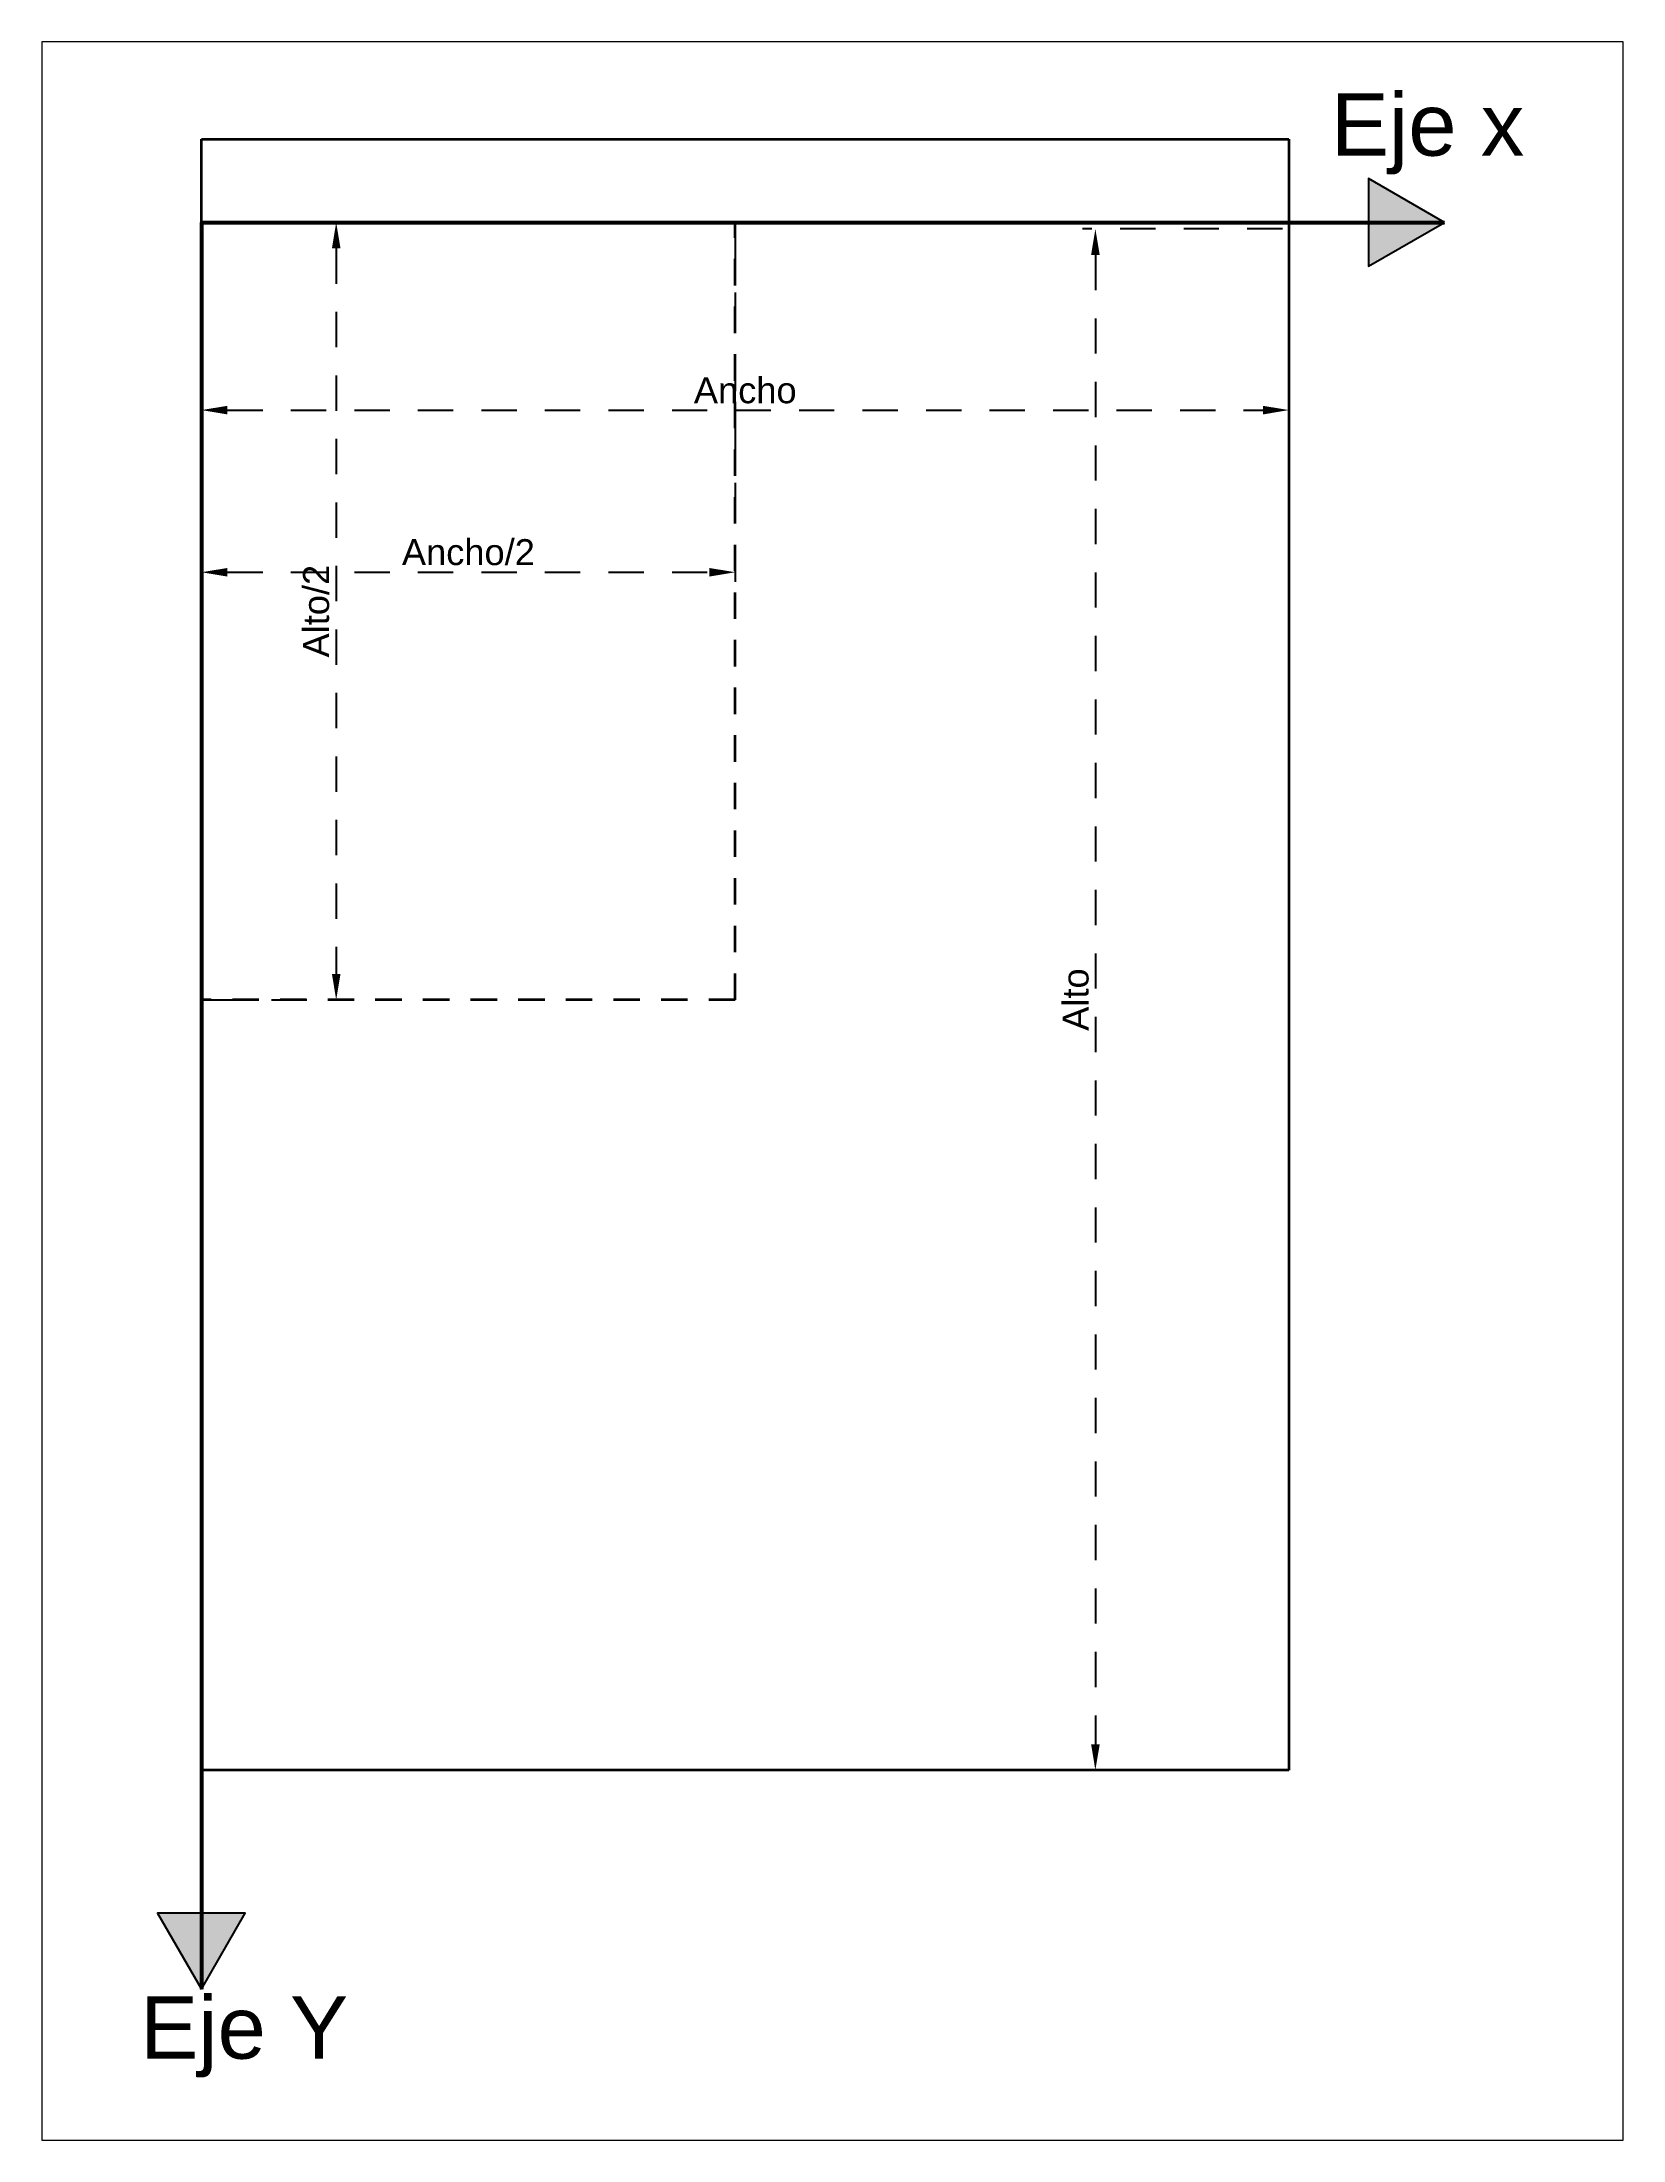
# Paper-space layout 'Presentación2 (2)' of a CAD drawing. Header units: millimetres. Extents: x -2 to 200, y -4 to 265.
# The model-space entities are those that its viewports show. They can reach past a viewport. Long polylines and large blocks are cut down to what shows.
import ezdxf

# ---------------------------------------------------------------- set-up
doc = ezdxf.new("R2010")
doc.units = ezdxf.units.MM
doc.linetypes.add('JIS_02_0.7', pattern=[1.35, 0.75, -0.6])
doc.layers.add('referencia', color=5, linetype='Continuous')
doc.styles.get("Standard").update_dxf_attribs({"font": 'arial.ttf'})
doc.dimstyles.new('ISO-25', dxfattribs={"dimtxt": 2.5, "dimasz": 2.5, "dimexe": 1.25, "dimexo": 0.625, "dimtad": 1, "dimtxsty": 'Standard', "dimcen": 2.5, "dimadec": 0, "dimazin": 0, "dimtfac": 1, "dimtmove": 0, "dimatfit": 3, "dimfxl": 1, "dimarcsym": 0})
picture_1 = doc.add_image_def('image2.png', size_in_pixel=(320, 480))

# ---------------------------------------------------------------- blocks, each defined once
blk = doc.blocks.new('*D4')
at = {"layer": 'Defpoints', "color": 0, "linetype": 'JIS_02_0.7', "lineweight": 35, "ltscale": 8, "transparency": 16777216}
for p in [(938.81, 535.94), (1043.6, 535.94), (1043.6, 517.86)]:
    blk.add_point(p, dxfattribs=at)
at = {"layer": 'referencia', "color": 0, "linetype": 'JIS_02_0.7', "lineweight": -2, "ltscale": 8, "transparency": 16777216}
for p, q in [((938.81, 535.32), (938.81, 516.61)), ((1043.6, 535.32), (1043.6, 516.61)), ((941.31, 517.86), (1041.1, 517.86))]:
    blk.add_line(p, q, dxfattribs=at)
at = {"layer": 'referencia', "color": 0, "linetype": 'JIS_02_0.7', "lineweight": 35, "ltscale": 8, "transparency": 16777216}
for points in [[(941.31, 518.27), (941.31, 517.44), (938.81, 517.86)], [(1041.1, 518.27), (1041.1, 517.44), (1043.6, 517.86)]]:
    blk.add_solid(points, dxfattribs=at)
at = {"layer": 'referencia', "color": 0, "linetype": 'JIS_02_0.7', "lineweight": 35, "ltscale": 8, "transparency": 16777216, "insert": (991.21, 519.75), "char_height": 2.5, "attachment_point": 5}
blk.add_mtext('Ancho', dxfattribs=at)
blk = doc.blocks.new('*D5')
at = {"layer": 'Defpoints', "color": 0, "linetype": 'JIS_02_0.7', "lineweight": 35, "ltscale": 8, "transparency": 16777216}
for p in [(990.24, 535.94), (938.81, 502.23), (990.24, 502.23)]:
    blk.add_point(p, dxfattribs=at)
at = {"layer": 'referencia', "color": 0, "linetype": 'JIS_02_0.7', "lineweight": -2, "ltscale": 8, "transparency": 16777216}
for p, q in [((990.24, 535.32), (990.24, 500.98)), ((938.81, 502.85), (938.81, 503.48)), ((941.31, 502.23), (987.74, 502.23))]:
    blk.add_line(p, q, dxfattribs=at)
at = {"layer": 'referencia', "color": 0, "linetype": 'JIS_02_0.7', "lineweight": 35, "ltscale": 8, "transparency": 16777216}
for points in [[(941.31, 502.64), (941.31, 501.81), (938.81, 502.23)], [(987.74, 502.64), (987.74, 501.81), (990.24, 502.23)]]:
    blk.add_solid(points, dxfattribs=at)
at = {"layer": 'referencia', "color": 0, "linetype": 'JIS_02_0.7', "lineweight": 35, "ltscale": 8, "transparency": 16777216, "insert": (964.53, 504.15), "char_height": 2.5, "attachment_point": 5}
blk.add_mtext('Ancho/2', dxfattribs=at)
blk = doc.blocks.new('*D6')
at = {"layer": 'Defpoints', "color": 0, "linetype": 'JIS_02_0.7', "lineweight": 35, "ltscale": 8, "transparency": 16777216}
for p in [(1043.6, 535.32), (1024.95, 386.77), (1043.6, 386.77)]:
    blk.add_point(p, dxfattribs=at)
at = {"layer": 'referencia', "color": 0, "linetype": 'JIS_02_0.7', "lineweight": -2, "ltscale": 8, "transparency": 16777216}
for p, q in [((1042.98, 535.32), (1023.7, 535.32)), ((1024.95, 532.82), (1024.95, 389.27)), ((1042.98, 386.77), (1023.7, 386.77))]:
    blk.add_line(p, q, dxfattribs=at)
at = {"layer": 'referencia', "color": 0, "linetype": 'JIS_02_0.7', "lineweight": 35, "ltscale": 8, "transparency": 16777216}
for points in [[(1024.54, 532.82), (1025.37, 532.82), (1024.95, 535.32)], [(1024.54, 389.27), (1025.37, 389.27), (1024.95, 386.77)]]:
    blk.add_solid(points, dxfattribs=at)
at = {"layer": 'referencia', "color": 0, "linetype": 'JIS_02_0.7', "lineweight": 35, "ltscale": 8, "transparency": 16777216, "insert": (1023.06, 461.04), "char_height": 2.5, "attachment_point": 5, "rotation": 90}
blk.add_mtext('Alto', dxfattribs=at)
blk = doc.blocks.new('*D7')
at = {"layer": 'Defpoints', "color": 0, "linetype": 'JIS_02_0.7', "lineweight": 35, "ltscale": 8, "transparency": 16777216}
for p in [(938.81, 535.94), (938.81, 461.02), (951.79, 461.02)]:
    blk.add_point(p, dxfattribs=at)
at = {"layer": 'referencia', "color": 0, "linetype": 'JIS_02_0.7', "lineweight": -2, "ltscale": 8, "transparency": 16777216}
for p, q in [((939.43, 535.94), (953.04, 535.94)), ((951.79, 533.44), (951.79, 463.52)), ((939.43, 461.02), (953.04, 461.02))]:
    blk.add_line(p, q, dxfattribs=at)
at = {"layer": 'referencia', "color": 0, "linetype": 'JIS_02_0.7', "lineweight": 35, "ltscale": 8, "transparency": 16777216}
for points in [[(951.38, 533.44), (952.21, 533.44), (951.79, 535.94)], [(951.38, 463.52), (952.21, 463.52), (951.79, 461.02)]]:
    blk.add_solid(points, dxfattribs=at)
at = {"layer": 'referencia', "color": 0, "linetype": 'JIS_02_0.7', "lineweight": 35, "ltscale": 8, "transparency": 16777216, "insert": (949.87, 498.48), "char_height": 2.5, "attachment_point": 5, "rotation": 90}
blk.add_mtext('Alto/2', dxfattribs=at)

msp = doc.modelspace()

# ---------------------------------------------------------------- hatches: boundary and pattern name
at = {"layer": 'referencia'}
h = msp.add_hatch(color=256, dxfattribs=at)
h.dxf.hatch_style = 1
h.paths.add_polyline_path([(1051.27, 540.169), (1051.27, 531.715), (1058.591, 535.942)])
h = msp.add_hatch(color=256, dxfattribs=at)
h.dxf.hatch_style = 1
h.paths.add_polyline_path([(934.581, 372.97), (938.808, 365.649), (943.035, 372.97)])

# ---------------------------------------------------------------- linework, layer by layer
at = {"layer": 'referencia', "lineweight": 53}
for q in [(1058.591, 535.942), (938.808, 365.649)]:
    msp.add_line((938.808, 535.942), q, dxfattribs=at)
at = {"layer": 'referencia', "linetype": 'JIS_02_0.7', "lineweight": 35, "ltscale": 6}
for q in [(990.244, 535.942), (938.808, 461.018)]:
    msp.add_line((990.244, 461.018), q, dxfattribs=at)
at = {"layer": 'referencia'}
for points in [[(1058.591, 535.942), (1051.27, 540.169), (1051.27, 531.715)], [(938.808, 365.649), (943.035, 372.97), (934.581, 372.97)]]:
    msp.add_lwpolyline(points, close=True, dxfattribs=at)

# ---------------------------------------------------------------- texts
at = {"layer": 'referencia', "lineweight": 35, "char_height": 6, "attachment_point": 1}
for s, insert in [('Eje x', (1047.65, 548.379)), ('Eje Y', (932.907, 364.959))]:
    msp.add_mtext_dynamic_manual_height_columns(s, width=23.05714, gutter_width=12.5, heights=[0], dxfattribs=dict(at, insert=insert))

# ---------------------------------------------------------------- dimensions: what is measured, and where the dimension line sits
at = {"layer": 'referencia', "linetype": 'JIS_02_0.7', "lineweight": 35, "ltscale": 8}
for base, p1, p2, text, picture, middle in [((1043.604, 517.857), (938.808, 535.942), (1043.604, 535.942), 'Ancho', '*D4', (991.206, 519.752)), ((990.244, 502.228), (938.808, 502.228), (990.244, 535.942), 'Ancho/2', '*D5', (964.526, 504.145))]:
    dim = msp.add_linear_dim(base=base, p1=p1, p2=p2, text=text, dimstyle='ISO-25', dxfattribs=at)
    dim.commit()
    dim.dimension.update_dxf_attribs({"geometry": picture, "text_midpoint": middle})
for base, p1, p2, text, picture, middle in [((951.792, 461.018), (938.808, 535.942), (938.808, 461.018), 'Alto/2', '*D7', (949.874, 498.48)), ((1024.952, 386.766), (1043.604, 535.317), (1043.604, 386.766), 'Alto', '*D6', (1023.057, 461.042))]:
    dim = msp.add_linear_dim(base=base, p1=p1, p2=p2, angle=90, text=text, dimstyle='ISO-25', dxfattribs=at)
    dim.commit()
    dim.dimension.update_dxf_attribs({"geometry": picture, "text_midpoint": middle})

# ---------------------------------------------------------------- pictures from other files: only their frames are drawn
at = {"layer": 'referencia', "lineweight": 35}
image = msp.add_image(picture_1, insert=(938.805, 386.766), size_in_units=(104.799, 157.198), dxfattribs=at)
image.dxf.flags = 7

psp = doc.layouts.new('Presentación2 (2)')

# ---------------------------------------------------------------- viewports
at = {"layer": 'referencia', "lineweight": 35}
psp.add_viewport(center=(98.98, 130.71), size=(202.39, 268.627), view_center_point=(999.618, 452.232), view_height=202.2232, dxfattribs=at)

doc.saveas('drawing.dxf')
